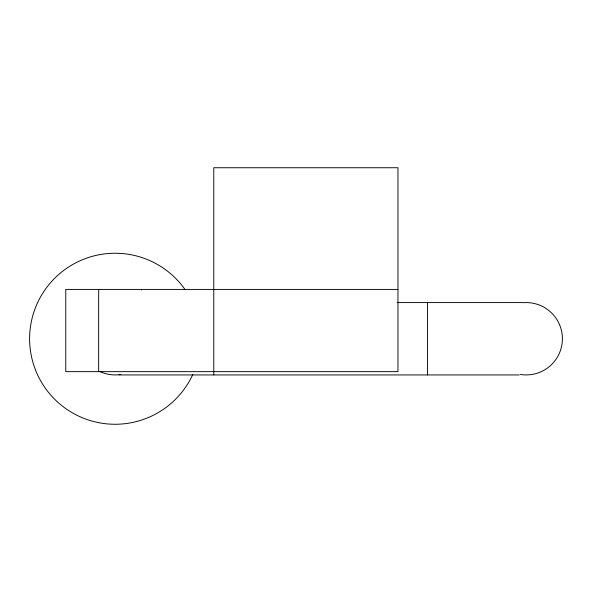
<?xml version="1.0" encoding="UTF-8"?>
<svg xmlns="http://www.w3.org/2000/svg" width="592" height="592" viewBox="0 0 592 592"><rect width="100%" height="100%" fill="white"/><g stroke="black" fill="none" stroke-linecap="round" stroke-linejoin="round"><path stroke-width="0.89" d="M397.957 289.421L65.779 289.421L65.779 371.643L397.957 371.643L397.957 167.736L213.779 167.736L213.779 371.643M397.151 302.579L522.381 302.579M118.955 374.936L519.295 374.936M427.557 302.579L427.557 374.936M213.779 372.39L213.779 374.936M141.421 289.421L141.421 290.036M98.664 289.421L98.664 371.643M192.896 374.277A85.514 85.514 0 0 1 66.459 409.079A85.514 85.514 0 0 1 54.442 278.499A85.514 85.514 0 0 1 185.104 289.629M120.864 374.47A36.179 36.179 0 0 1 100.129 371.687M522.973 302.727A36.179 36.179 0 0 1 562.378 340.015A36.179 36.179 0 0 1 520.464 374.47"/></g></svg>
